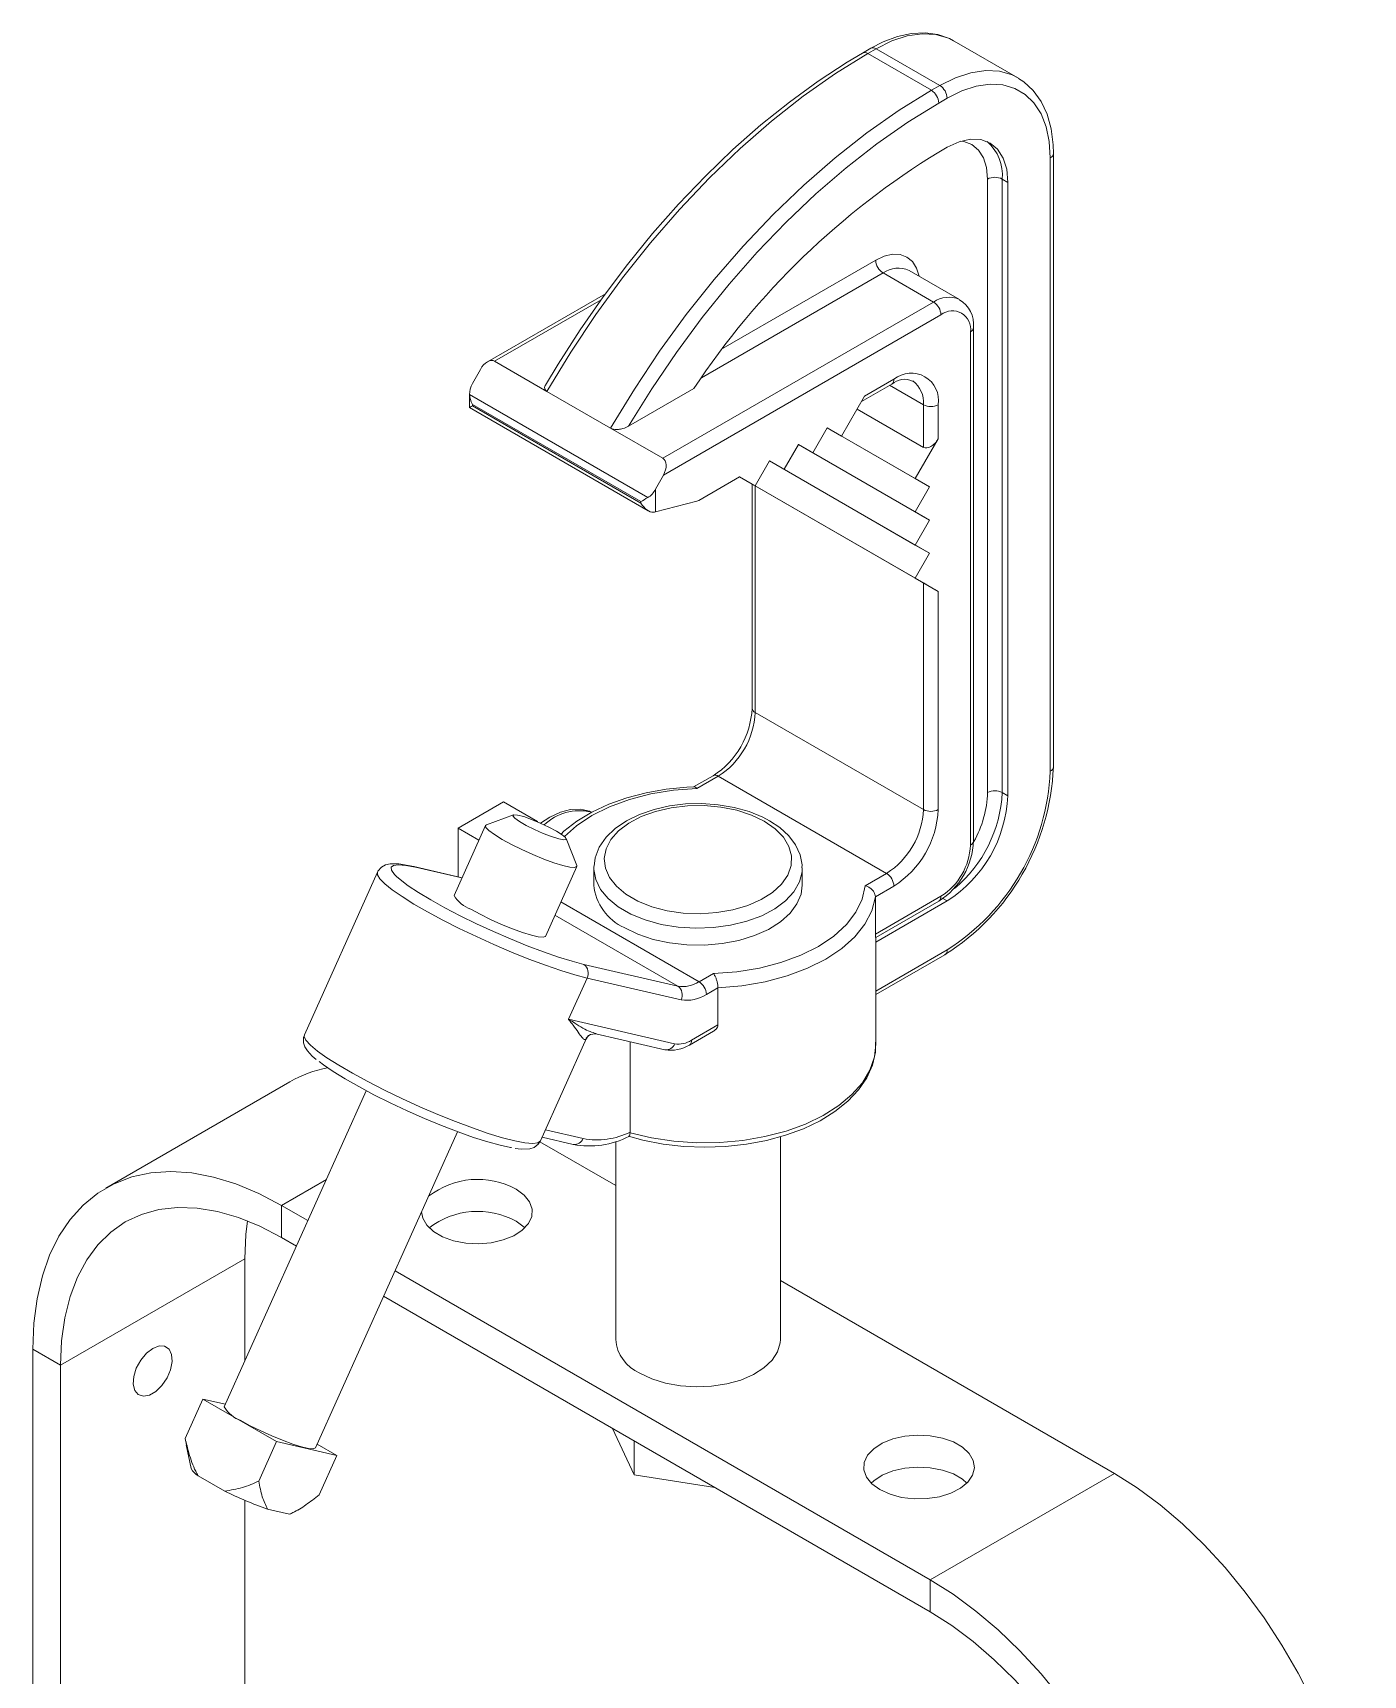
# Model space of a CAD drawing. Extents: x 2 to 136, y 1 to 99.
# Drawn here: x 98.13 to 104.52, y 90.04 to 97.92 of the extents above; entities that cross this region are included whole.
import ezdxf

# ---------------------------------------------------------------- set-up
doc = ezdxf.new("R2010")
doc.units = 0
doc.header["$MEASUREMENT"] = 0
doc.linetypes.add('SLD-Solid', pattern=[0])
doc.layers.add('OBJECT', color=7, linetype='CONTINUOUS')

msp = doc.modelspace()

# ---------------------------------------------------------------- linework, layer by layer
at = {"layer": 'OBJECT', "linetype": 'SLD-Solid', "lineweight": 15}
for p, q in [((102.1537, 97.8422), (102.1137, 97.819)), ((102.1787, 97.8397), (102.1387, 97.8166)), ((102.1387, 97.8166), (102.4441, 97.6402)), ((102.1787, 97.8397), (102.4842, 97.6633)), ((102.8592, 97.7005), (102.5537, 97.8768)), ((102.4441, 97.6402), (102.4842, 97.6633)), ((102.5195, 97.6021), (102.4795, 97.579)), ((102.4795, 97.3438), (102.5195, 97.3669)), ((103.0292, 94.3931), (103.0292, 97.3367)), ((103.0145, 94.3726), (103.0145, 97.3163)), ((102.7133, 94.2706), (102.7133, 97.2142)), ((102.784, 97.2142), (102.8109, 97.1987)), ((102.784, 97.2142), (102.784, 94.2706)), ((102.8109, 97.1987), (102.8109, 94.2551)), ((101.4452, 96.403), (102.1766, 96.8252)), ((102.212, 96.764), (101.3403, 96.2607)), ((102.212, 96.764), (102.4545, 96.6239)), ((102.5795, 96.6363), (102.3369, 96.7763)), ((100.8801, 96.6643), (100.3138, 96.3374)), ((100.8591, 96.6353), (100.3485, 96.3405)), ((101.156, 95.8743), (102.4545, 96.6239)), ((102.4898, 96.5627), (101.1582, 95.794)), ((102.6313, 94.0175), (102.6313, 96.481)), ((102.6459, 94.0379), (102.6459, 96.5014)), ((100.3485, 96.3405), (100.5995, 96.1956)), ((100.28, 96.3009), (100.2427, 96.2335)), ((102.1082, 96.1467), (102.2539, 96.2308)), ((102.1229, 96.172), (102.2643, 96.2537)), ((100.228, 96.1823), (100.228, 96.1175)), ((100.228, 96.1805), (101.0839, 95.6864)), ((100.5995, 96.1956), (100.905, 96.0193)), ((101.304, 96.2088), (100.9909, 96.0281)), ((102.0125, 95.981), (102.1229, 96.172)), ((102.2435, 96.2248), (102.4057, 96.1312)), ((100.228, 96.1175), (101.0855, 95.6225)), ((101.0502, 95.6669), (100.2427, 96.133)), ((100.2427, 96.133), (100.2427, 96.126)), ((100.2427, 96.126), (101.0502, 95.6598)), ((102.4057, 95.927), (102.0875, 96.1107)), ((102.4057, 95.927), (102.4057, 96.1312)), ((102.4764, 96.1312), (102.4764, 95.9679)), ((101.156, 95.8743), (100.905, 96.0193)), ((101.8747, 95.9014), (101.9436, 96.0208)), ((101.9436, 96.0208), (102.0125, 95.981)), ((102.0125, 95.981), (101.9436, 96.0208)), ((102.3661, 95.7768), (101.9436, 96.0207)), ((102.435, 95.737), (101.9436, 96.0207)), ((101.7368, 95.8218), (101.8057, 95.9412)), ((101.8057, 95.9412), (101.8747, 95.9014)), ((101.8747, 95.9014), (101.8057, 95.9412)), ((102.3661, 95.6176), (101.8057, 95.9411)), ((102.435, 95.5778), (101.8057, 95.9411)), ((102.4764, 95.9679), (102.3661, 95.7768)), ((101.5989, 95.7422), (101.6678, 95.8616)), ((101.6678, 95.8616), (101.7368, 95.8218)), ((101.7368, 95.8218), (101.6678, 95.8616)), ((102.3661, 95.4583), (101.6678, 95.8615)), ((102.435, 95.4185), (101.6678, 95.8615)), ((101.1209, 95.7265), (101.1582, 95.794)), ((101.5239, 95.7854), (101.328, 95.6723)), ((102.3661, 95.2991), (101.5238, 95.7854)), ((101.5835, 95.7509), (101.5238, 95.7854)), ((101.5239, 95.7854), (101.5989, 95.7422)), ((101.5989, 95.7422), (101.5239, 95.7854)), ((102.3661, 95.7768), (102.435, 95.737)), ((101.1209, 95.7265), (101.1209, 95.6174)), ((101.5835, 95.7509), (101.5835, 94.6752)), ((102.4057, 95.2762), (101.5982, 95.7424)), ((101.5982, 95.7424), (101.5982, 94.6548)), ((102.435, 95.737), (102.3661, 95.6176)), ((101.0502, 95.6598), (101.0502, 95.6669)), ((101.3186, 95.6684), (101.1209, 95.6174)), ((102.3661, 95.6176), (102.435, 95.5778)), ((102.435, 95.5778), (102.3661, 95.4583)), ((102.3661, 95.4583), (102.435, 95.4185)), ((102.435, 95.4185), (102.3661, 95.2991)), ((102.3661, 95.2991), (102.4764, 95.2354)), ((102.4057, 94.1886), (102.4057, 95.2762)), ((102.4764, 95.2354), (102.4764, 94.1886)), ((101.5982, 94.6548), (102.4057, 94.1886)), ((101.3964, 94.3511), (101.3033, 94.2973)), ((101.4214, 94.3486), (101.3189, 94.2894)), ((101.4214, 94.3486), (102.2289, 93.8824)), ((102.784, 94.2706), (102.8109, 94.2551)), ((100.1732, 94.0999), (100.391, 94.2256)), ((100.391, 94.2256), (100.5536, 94.1317)), ((100.3045, 94.1121), (100.154, 93.7771)), ((100.1732, 94.0999), (100.2731, 94.0422)), ((100.1732, 93.8661), (100.1732, 94.0999)), ((100.4387, 94.1634), (100.3087, 94.1155)), ((100.5521, 94.1308), (100.5536, 94.1317)), ((100.5536, 94.1317), (100.5536, 94.1302)), ((100.7421, 93.9209), (100.6915, 94.0499)), ((99.7862, 93.888), (99.4357, 93.1078)), ((100.192, 93.8617), (99.9602, 93.9154)), ((100.1914, 93.8604), (99.9692, 93.9118)), ((100.5919, 93.5804), (100.7423, 93.9154)), ((100.8242, 93.908), (100.8244, 93.9159)), ((100.8242, 93.908), (100.8242, 93.8263)), ((101.8242, 93.8263), (101.8242, 93.908)), ((102.1265, 93.8233), (102.2289, 93.8824)), ((102.2643, 93.8212), (102.1752, 93.7697)), ((100.6661, 93.7457), (101.3291, 93.3629)), ((102.1752, 93.5909), (102.4898, 93.7726)), ((102.1752, 93.7697), (102.1752, 93.5909)), ((102.1767, 93.5749), (102.4795, 93.7497)), ((102.5195, 93.7505), (102.1775, 93.553)), ((102.4989, 93.7624), (102.5195, 93.7505)), ((100.6375, 93.682), (101.2277, 93.3413)), ((102.1775, 93.0622), (102.1775, 93.5753)), ((102.1775, 93.3179), (102.5195, 93.5153)), ((102.1775, 93.3009), (102.5092, 93.4924)), ((100.7767, 93.4456), (101.2277, 93.3413)), ((101.3291, 93.3629), (101.398, 93.4027)), ((100.7918, 93.3801), (100.7029, 93.1823)), ((101.2427, 93.2758), (100.7918, 93.3801)), ((101.42, 93.3338), (101.3644, 93.3017)), ((101.42, 93.155), (101.42, 93.3338)), ((100.7029, 93.1823), (101.2122, 93.0645)), ((101.2933, 93.0818), (101.42, 93.155)), ((100.5687, 92.5989), (100.7898, 93.0911)), ((100.7993, 93.1037), (100.8007, 93.1048)), ((100.8338, 93.113), (101.1656, 93.0362)), ((100.9988, 93.0748), (100.9988, 92.6413)), ((101.2829, 93.0589), (101.3978, 93.1253)), ((99.3666, 92.8829), (98.4827, 92.3726)), ((99.7329, 92.8396), (99.0516, 91.3227)), ((99.4895, 91.126), (100.1708, 92.6429)), ((100.5765, 92.6164), (100.7259, 92.5818)), ((100.5924, 92.6518), (100.7725, 92.6101)), ((101.7192, 91.6461), (101.7192, 92.6188)), ((100.9292, 92.3844), (100.565, 92.5947)), ((100.9292, 92.5965), (100.9292, 91.6461)), ((99.3266, 92.2891), (99.5414, 92.413)), ((99.4529, 92.2161), (99.3266, 92.2891)), ((99.3266, 92.2891), (99.3266, 92.1355)), ((99.3982, 92.0942), (99.3266, 92.1355)), ((98.2659, 91.523), (99.1498, 92.0333)), ((99.1498, 92.0333), (99.1498, 91.5413)), ((102.4379, 90.493), (99.8708, 91.9749)), ((103.3218, 91.0032), (101.7192, 91.9284)), ((102.4379, 90.3394), (99.816, 91.853)), ((98.133, 91.5998), (98.133, 85.8678)), ((98.2659, 91.523), (98.133, 91.5998)), ((98.2659, 91.523), (98.2659, 85.9445)), ((98.864, 91.1707), (98.949, 91.3599)), ((99.3025, 91.1558), (98.949, 91.3599)), ((98.949, 91.3599), (99.0571, 91.3349)), ((101.018, 90.9958), (100.9144, 91.2189)), ((98.8693, 91.1408), (98.892, 91.0267)), ((99.2175, 90.9666), (99.3025, 91.1558)), ((99.5921, 91.0888), (99.3025, 91.1558)), ((99.4974, 91.1435), (99.5921, 91.0888)), ((101.018, 90.9958), (101.018, 91.1591)), ((99.5071, 90.8996), (99.5921, 91.0888)), ((99.0536, 90.9186), (98.9262, 90.9921)), ((101.4045, 90.936), (101.018, 90.9958)), ((102.4379, 90.493), (103.3218, 91.0032)), ((99.1498, 90.8741), (99.1498, 86.3689)), ((99.3636, 90.8077), (99.2593, 90.8319)), ((99.3743, 90.8101), (99.408, 90.8298)), ((102.4379, 90.3394), (102.4379, 90.493))]:
    msp.add_line(p, q, dxfattribs=at)
at = {"layer": 'OBJECT', "linetype": 'SLD-Solid', "lineweight": 15, "flags": 128}
for points in [[(102.5498, 97.8773), (102.5308, 97.8887), (102.4743, 97.908), (102.4136, 97.916), (102.3492, 97.9128), (102.2818, 97.8982), (102.2124, 97.8723), (102.1537, 97.8422)], [(102.5537, 97.8768), (102.526, 97.8906), (102.4654, 97.908), (102.399, 97.9115), (102.3281, 97.9011), (102.2542, 97.877), (102.1787, 97.8397)], [(102.1137, 97.819), (102.0401, 97.7752), (101.901, 97.6843), (101.7629, 97.5838), (101.6263, 97.4741), (101.4919, 97.3556), (101.3601, 97.2289), (101.2314, 97.0944), (101.1064, 96.9527), (100.9856, 96.8044), (100.8694, 96.65), (100.7582, 96.4902), (100.6526, 96.3257), (100.5928, 96.2252)], [(102.1387, 97.8166), (101.9835, 97.7206), (101.8292, 97.6125), (101.6764, 97.4926), (101.5259, 97.3616), (101.3786, 97.2202), (101.2351, 97.069), (101.0961, 96.9089), (100.9624, 96.7406), (100.8347, 96.5651), (100.7135, 96.3831), (100.5995, 96.1956)], [(102.4842, 97.6633), (102.5597, 97.7007), (102.6336, 97.7248), (102.7045, 97.7352), (102.7709, 97.7316), (102.8315, 97.7143), (102.8619, 97.6989)], [(103.0145, 97.3163), (103.0095, 97.3947), (102.9945, 97.4657), (102.9698, 97.5279), (102.9359, 97.5799), (102.8936, 97.6208), (102.8437, 97.6496), (102.7871, 97.6659), (102.7252, 97.6692), (102.659, 97.6595), (102.59, 97.637), (102.5195, 97.6021)], [(103.0292, 97.3367), (103.0279, 97.3791), (103.0181, 97.4553), (102.9988, 97.5252), (102.9702, 97.5872), (102.9327, 97.6398), (102.8877, 97.6817), (102.8615, 97.6973)], [(100.905, 96.0193), (101.019, 96.2067), (101.1401, 96.3887), (101.2679, 96.5643), (101.4016, 96.7326), (101.5405, 96.8927), (101.6841, 97.0438), (101.8314, 97.1853), (101.9819, 97.3162), (102.1346, 97.4361), (102.289, 97.5443), (102.4441, 97.6402)], [(102.4795, 97.579), (102.3301, 97.4868), (102.1815, 97.383), (102.0343, 97.2681), (101.8892, 97.1428), (101.747, 97.0076), (101.6084, 96.8631), (101.4739, 96.7101), (101.3444, 96.5493), (101.2203, 96.3815), (101.1023, 96.2075), (100.9909, 96.0281)], [(102.5195, 97.3669), (102.5764, 97.3933), (102.631, 97.4057), (102.6814, 97.4037), (102.7255, 97.3873), (102.7618, 97.3573), (102.7887, 97.3147), (102.8053, 97.2611), (102.8109, 97.1987)], [(102.7133, 97.2142), (102.7084, 97.2691), (102.6938, 97.3161), (102.6702, 97.3535), (102.6383, 97.38), (102.5995, 97.3943), (102.5856, 97.3963)], [(102.1766, 96.8252), (102.218, 96.8444), (102.2578, 96.8534), (102.2945, 96.8519), (102.3266, 96.84), (102.353, 96.8181), (102.3726, 96.7871), (102.3845, 96.7489)], [(101.3064, 94.298), (101.2713, 94.2964), (101.172, 94.2864), (101.0753, 94.2692), (100.9828, 94.245), (100.8958, 94.2141), (100.8156, 94.1768), (100.7434, 94.1334), (100.6804, 94.0845), (100.6675, 94.0713)], [(101.3189, 94.2894), (101.207, 94.2813), (101.0984, 94.2639), (100.9953, 94.2374), (100.9001, 94.2025), (100.8147, 94.16), (100.741, 94.1107), (100.6838, 94.0591)], [(100.8133, 94.1754), (100.8038, 94.1804), (100.7597, 94.1902), (100.7129, 94.1889), (100.6637, 94.1765), (100.6128, 94.153), (100.5688, 94.1232)], [(101.6674, 94.1349), (101.6353, 94.1519), (101.5693, 94.1789), (101.4975, 94.199), (101.4215, 94.212), (101.3433, 94.2175), (101.2646, 94.2156), (101.1873, 94.2062), (101.1133, 94.1895), (101.0442, 94.1658), (100.9817, 94.1354), (100.9274, 94.0985), (100.8829, 94.0557), (100.8501, 94.0081), (100.8304, 93.9576), (100.8255, 93.9175)], [(101.6424, 94.1325), (101.5804, 94.1623), (101.5103, 94.1853), (101.4341, 94.2007), (101.3545, 94.208), (101.2738, 94.2069), (101.1948, 94.1976), (101.1199, 94.1802), (101.0516, 94.1555), (100.992, 94.124), (100.9432, 94.087), (100.9065, 94.0455), (100.8833, 94.0009), (100.8743, 93.9546), (100.8797, 93.9081), (100.8994, 93.863), (100.9328, 93.8206), (100.9787, 93.7823), (101.0358, 93.7494), (101.1021, 93.7228), (101.1756, 93.7036), (101.2538, 93.6922), (101.3343, 93.6891), (101.4144, 93.6943), (101.4917, 93.7077), (101.5636, 93.7288), (101.6278, 93.757), (101.6822, 93.7914), (101.7251, 93.8308), (101.7552, 93.8741), (101.7714, 93.9197), (101.7732, 93.9663), (101.7605, 94.0123), (101.7339, 94.0562), (101.6941, 94.0967), (101.6424, 94.1325)], [(100.7421, 93.9209), (100.742, 93.9148), (100.7314, 93.9107), (100.7086, 93.9126), (100.6751, 93.9204), (100.6328, 93.9335), (100.5841, 93.9514), (100.5319, 93.9728), (100.4792, 93.9967), (100.429, 94.0215), (100.3844, 94.0459), (100.3478, 94.0684), (100.3214, 94.0877), (100.3068, 94.1028), (100.3048, 94.1126), (100.3087, 94.1155)], [(100.645, 94.0853), (100.6085, 94.1049), (100.5671, 94.1243), (100.5254, 94.1416), (100.4879, 94.1548), (100.4586, 94.1625), (100.4407, 94.1639), (100.4362, 94.1588), (100.4455, 94.1477), (100.4677, 94.1319), (100.5003, 94.1131), (100.5398, 94.0933), (100.5819, 94.0747), (100.622, 94.0592), (100.6559, 94.0486), (100.6798, 94.044), (100.6912, 94.0459), (100.6888, 94.0541), (100.6728, 94.0677), (100.645, 94.0853)], [(101.8229, 93.9097), (101.8236, 93.9232), (101.8137, 93.9723), (101.7922, 94.0188), (101.7596, 94.0623), (101.716, 94.1024), (101.6674, 94.1349)], [(100.7918, 93.3801), (100.7332, 93.3953), (100.6662, 93.4159), (100.5922, 93.4413), (100.5128, 93.471), (100.4299, 93.5043), (100.3452, 93.5406), (100.2607, 93.5789), (100.1782, 93.6184), (100.0997, 93.6583), (100.0268, 93.6976), (99.9611, 93.7355), (99.9043, 93.7711), (99.8574, 93.8036), (99.8216, 93.8324), (99.7976, 93.8567), (99.7861, 93.876), (99.7862, 93.888)], [(99.9602, 93.9154), (99.9341, 93.921), (99.8885, 93.9278), (99.8478, 93.9279), (99.8252, 93.9228), (99.805, 93.9118), (99.7884, 93.8925), (99.7866, 93.886)], [(99.9692, 93.9118), (99.9224, 93.9209), (99.8867, 93.924), (99.863, 93.9211), (99.8519, 93.9123), (99.8536, 93.8976), (99.868, 93.8776), (99.8778, 93.8677)], [(99.8778, 93.8677), (99.8949, 93.8527), (99.9336, 93.8235), (99.9831, 93.7907), (100.0422, 93.7552), (100.1094, 93.7178), (100.1831, 93.6794), (100.2615, 93.6411), (100.3427, 93.6036), (100.4246, 93.568), (100.5052, 93.5351), (100.5825, 93.5058), (100.6547, 93.4807), (100.72, 93.4605), (100.7767, 93.4456)], [(99.9601, 93.9154), (99.9619, 93.9149), (99.9692, 93.9118)], [(101.8242, 93.9094), (101.8232, 93.8896), (101.8106, 93.8412), (101.7841, 93.7947), (101.7443, 93.7514), (101.6924, 93.7127), (101.63, 93.6796), (101.5587, 93.653), (101.4807, 93.6338), (101.3982, 93.6225), (101.3136, 93.6194), (101.2292, 93.6246), (101.1476, 93.6379), (101.0711, 93.659), (101.0019, 93.6873), (100.9419, 93.7219), (100.8929, 93.7619), (100.8564, 93.806), (100.8333, 93.8531), (100.8243, 93.9018), (100.8242, 93.908)], [(100.9706, 93.6222), (101.0355, 93.5906), (101.1086, 93.5659), (101.1879, 93.5486), (101.2712, 93.5393), (101.356, 93.5382), (101.4399, 93.5455), (101.5204, 93.5608), (101.5953, 93.5838), (101.6624, 93.6137), (101.7198, 93.6498), (101.7658, 93.6909), (101.799, 93.7359), (101.8187, 93.7836), (101.8242, 93.8263)], [(101.398, 93.4027), (101.5099, 93.4109), (101.6186, 93.4283), (101.7216, 93.4548), (101.8169, 93.4896), (101.9022, 93.5322), (101.9759, 93.5815), (102.0363, 93.6365), (102.0822, 93.696), (102.1124, 93.7587), (102.1265, 93.8233)], [(100.2339, 93.7109), (100.2786, 93.6865), (100.3287, 93.6617), (100.3814, 93.6378), (100.4336, 93.6164), (100.4823, 93.5985), (100.5246, 93.5853), (100.5581, 93.5776), (100.5809, 93.5757), (100.5916, 93.5798), (100.5919, 93.5804)], [(102.1752, 93.7697), (102.1582, 93.7034), (102.1252, 93.639), (102.0767, 93.578), (102.0137, 93.5216), (101.9376, 93.471), (101.8498, 93.427), (101.7521, 93.3907), (101.6464, 93.3627), (101.535, 93.3436), (101.42, 93.3338)], [(99.4369, 93.1068), (99.4315, 93.0947), (99.4314, 93.0701), (99.4381, 93.05), (99.4504, 93.0304), (99.4736, 93.0052), (99.4918, 92.99)], [(99.4357, 93.1078), (99.4347, 93.1002), (99.443, 93.0819), (99.4644, 93.0583), (99.4983, 93.0299), (99.544, 92.9974), (99.6004, 92.9615), (99.6661, 92.9231), (99.7397, 92.8831), (99.8194, 92.8424), (99.9033, 92.8019), (99.9896, 92.7627), (100.0761, 92.7255), (100.161, 92.6914), (100.2421, 92.661), (100.3176, 92.6351), (100.3858, 92.6143), (100.4451, 92.599), (100.494, 92.5897), (100.5314, 92.5866), (100.5565, 92.5896), (100.5687, 92.5989), (100.5687, 92.5989)], [(100.7898, 93.0911), (100.7896, 93.0908), (100.7859, 93.0861)], [(100.7909, 93.0906), (100.7962, 93.1008), (100.7993, 93.1038)], [(100.8012, 93.104), (100.808, 93.1093), (100.8303, 93.1133), (100.8346, 93.1121)], [(100.9904, 92.6209), (101.0603, 92.6016), (101.1565, 92.5833), (101.2556, 92.5721), (101.3563, 92.5683), (101.4569, 92.5718), (101.5561, 92.5826), (101.6524, 92.6006), (101.7444, 92.6256), (101.8306, 92.6573), (101.91, 92.6953), (101.9812, 92.7393), (102.043, 92.7888), (102.0943, 92.8432), (102.1339, 92.9015), (102.161, 92.9624), (102.1752, 93.0247), (102.1762, 93.0725)], [(100.9986, 92.6375), (101.1013, 92.6133), (101.2087, 92.5974), (101.3188, 92.59), (101.4297, 92.5912), (101.5393, 92.6011), (101.6455, 92.6194), (101.7465, 92.6458), (101.8404, 92.6799), (101.9254, 92.721), (102, 92.7683), (102.0629, 92.8211), (102.1129, 92.8782), (102.149, 92.9387), (102.1707, 93.0015), (102.1775, 93.0622)], [(100.4299, 92.5664), (100.4242, 92.5673), (100.3748, 92.5777), (100.3155, 92.5939), (100.2477, 92.6155), (100.1732, 92.642), (100.094, 92.6727), (100.0118, 92.7067), (99.929, 92.7434), (99.8475, 92.7816), (99.7693, 92.8206), (99.6966, 92.8592), (99.631, 92.8965), (99.5742, 92.9317), (99.5278, 92.9637), (99.5066, 92.98)], [(100.4476, 92.562), (100.4758, 92.5585), (100.5166, 92.5605), (100.5386, 92.5679), (100.5578, 92.5824), (100.5671, 92.5982)], [(99.3266, 92.2891), (99.2165, 92.3468), (99.1073, 92.3922), (99, 92.425), (98.8954, 92.4449), (98.7946, 92.4517), (98.6983, 92.4453), (98.6073, 92.4259), (98.5225, 92.3935), (98.4445, 92.3485), (98.3741, 92.2912), (98.3118, 92.2222), (98.2581, 92.1419), (98.2136, 92.0512), (98.1786, 91.9507), (98.1533, 91.8413), (98.1381, 91.724), (98.133, 91.5998)], [(99.998, 92.2584), (100.0035, 92.2274), (100.0229, 92.1937), (100.0553, 92.1634), (100.0988, 92.1382), (100.1513, 92.1195), (100.2098, 92.1083), (100.2712, 92.1052), (100.3322, 92.1104), (100.3895, 92.1235), (100.44, 92.1439), (100.481, 92.1705), (100.5103, 92.2019), (100.5262, 92.2362), (100.528, 92.2718), (100.5155, 92.3067), (100.4895, 92.3389), (100.4513, 92.3668), (100.4513, 92.3668)], [(99.3266, 92.1355), (99.2226, 92.1897), (99.1197, 92.2315), (99.0187, 92.2605), (98.9207, 92.2766), (98.8266, 92.2796), (98.7373, 92.2693), (98.6537, 92.246), (98.5766, 92.2098), (98.5067, 92.1611), (98.4447, 92.1003), (98.3912, 92.0281), (98.3467, 91.9451), (98.3116, 91.8522), (98.2863, 91.7502), (98.2711, 91.6401), (98.2659, 91.523)], [(99.1626, 92.2155), (99.1549, 92.1504), (99.1498, 92.0333)], [(100.4933, 92.1817), (100.4895, 92.1854), (100.4513, 92.2133)], [(98.7079, 91.603), (98.7383, 91.6147), (98.7654, 91.6134), (98.7863, 91.5993), (98.7987, 91.5738), (98.8013, 91.5398), (98.7937, 91.5009), (98.7768, 91.4613), (98.7525, 91.4254), (98.7233, 91.397), (98.6925, 91.3792), (98.6633, 91.3739), (98.639, 91.3818), (98.6221, 91.4018), (98.6145, 91.432), (98.6171, 91.469), (98.6294, 91.5087), (98.6503, 91.547), (98.6775, 91.5796), (98.7079, 91.603)], [(101.7192, 91.6461), (101.7182, 91.6299), (101.7057, 91.5871), (101.6795, 91.5465), (101.6404, 91.5095), (101.5899, 91.4774), (101.5298, 91.4514), (101.4622, 91.4325), (101.3897, 91.4213), (101.3148, 91.4182), (101.2402, 91.4233), (101.1687, 91.4365), (101.1028, 91.4573), (101.0449, 91.4849)], [(99.4895, 91.126), (99.4892, 91.1255), (99.4785, 91.1213), (99.4558, 91.1232), (99.4223, 91.131), (99.3799, 91.1441), (99.3313, 91.162), (99.279, 91.1834), (99.2263, 91.2073), (99.1762, 91.2321), (99.1315, 91.2565)], [(102.1971, 90.9255), (102.2455, 90.9034), (102.3013, 90.8883), (102.3617, 90.8811), (102.4233, 90.8822), (102.4829, 90.8914), (102.5371, 90.9083), (102.5832, 90.9319), (102.6185, 90.9611), (102.6413, 90.9942), (102.6502, 91.0294), (102.6449, 91.0648), (102.6255, 91.0986), (102.5931, 91.1289), (102.5495, 91.1541), (102.497, 91.1727), (102.4385, 91.1839), (102.3771, 91.187), (102.3161, 91.1819), (102.2588, 91.1687), (102.2083, 91.1483), (102.1674, 91.1217), (102.1381, 91.0904), (102.1221, 91.056), (102.1204, 91.0205), (102.1328, 90.9856), (102.1589, 90.9534), (102.1971, 90.9255)], [(102.6146, 90.9571), (102.5931, 90.9754), (102.5495, 91.0005), (102.497, 91.0192), (102.4385, 91.0304), (102.3771, 91.0335), (102.3161, 91.0284), (102.2588, 91.0152), (102.2083, 90.9948), (102.1674, 90.9682), (102.155, 90.9571)], [(104.5154, 88.9358), (104.5103, 89.066), (104.495, 89.2008), (104.4698, 89.3393), (104.4348, 89.4803), (104.3902, 89.6225), (104.3366, 89.7646), (104.2743, 89.9056), (104.2038, 90.0442), (104.1259, 90.1793), (104.0411, 90.3096), (103.9501, 90.434), (103.8538, 90.5516), (103.7529, 90.6612), (103.6484, 90.762), (103.5411, 90.8531), (103.4319, 90.9338), (103.3218, 91.0032)], [(99.3636, 90.8077), (99.3711, 90.8088), (99.3743, 90.8101)], [(103.6315, 88.4256), (103.6264, 88.5557), (103.6111, 88.6906), (103.5859, 88.8291), (103.5509, 88.97), (103.5063, 89.1122), (103.4527, 89.2544), (103.3904, 89.3954), (103.32, 89.534), (103.242, 89.669), (103.1572, 89.7993), (103.0662, 89.9238), (102.9699, 90.0413), (102.869, 90.151), (102.7645, 90.2518), (102.6572, 90.3429), (102.548, 90.4235), (102.4379, 90.493)], [(103.4985, 88.5023), (103.4934, 88.6253), (103.4782, 88.753), (103.4529, 88.8842), (103.4178, 89.0177), (103.3733, 89.152), (103.3198, 89.286), (103.2578, 89.4183), (103.1879, 89.5477), (103.1107, 89.673), (103.0271, 89.7929), (102.9379, 89.9062), (102.8438, 90.0119), (102.7458, 90.109), (102.6448, 90.1965), (102.5418, 90.2735), (102.4379, 90.3394)]]:
    msp.add_lwpolyline(points, dxfattribs=at)
at = {"layer": 'OBJECT', "linetype": 'SLD-Solid', "lineweight": 15}
for centre, radius, start, end in [((102.124, 97.7961), 0.0252, 54.38664, 114.28724), ((102.1641, 97.8192), 0.0252, 54.3842, 114.30558), ((102.4428, 97.5986), 0.0768, 2.60629, 57.39381), ((102.4027, 97.5755), 0.0768, 2.60629, 57.39381), ((104.4448, 94.1322), 3.7653, 121.46436, 146.52934), ((102.5712, 97.2333), 0.2136, 354.86646, 48.90158), ((103.0041, 97.3392), 0.0251, 294.37612, 354.28948), ((102.7486, 97.146), 0.0769, 62.60983, 117.39017), ((102.2534, 96.8287), 0.0768, 182.60629, 237.39381), ((102.2852, 96.6617), 0.1257, 65.69392, 125.61716), ((102.5278, 96.5214), 0.126, 66.10004, 125.5818), ((102.4131, 96.5592), 0.0768, 2.60451, 57.39561), ((102.51, 96.5168), 0.1368, 353.55766, 60.15471), ((102.5451, 96.495), 0.0873, 350.78589, 129.20369), ((102.6221, 96.5031), 0.0239, 292.60295, 356.09252), ((102.2392, 96.2512), 0.0252, 305.69195, 5.61974), ((102.3146, 96.161), 0.0925, 65.01299, 131.02769), ((102.3471, 96.1521), 0.131, 350.78618, 129.20338), ((102.2804, 96.1435), 0.1259, 354.392, 54.16254), ((102.4411, 96.1994), 0.0769, 242.6096, 297.39037), ((101.3087, 95.7051), 0.038, 285.06812, 300.5404), ((101.1786, 94.6929), 0.4053, 302.50256, 357.49787), ((101.2144, 94.6722), 0.3842, 302.60548, 357.39457), ((101.6086, 94.6777), 0.0251, 185.69464, 245.62558), ((101.407, 94.3301), 0.0235, 52.04205, 116.66127), ((101.9121, 94.4376), 1.1179, 302.28164, 357.71823), ((101.944, 94.4191), 1.0715, 302.48732, 357.51266), ((103.0041, 94.3956), 0.0251, 294.375, 354.30484), ((102.1386, 94.304), 0.6463, 310.16767, 357.03623), ((102.1969, 94.2876), 0.5167, 330.73618, 358.11479), ((102.7486, 94.2024), 0.0769, 62.60983, 117.39017), ((100.7567, 93.9352), 0.2481, 77.49367, 133.36893), ((102.0219, 94.2061), 0.3842, 302.60548, 357.39457), ((102.0158, 94.2096), 0.461, 302.60552, 357.3945), ((102.4411, 94.2568), 0.0769, 242.6096, 297.39037), ((102.1784, 94.2839), 0.6332, 302.60541, 357.39454), ((102.2921, 94.0501), 0.354, 301.95975, 358.0398), ((102.6209, 94.0404), 0.0251, 294.37473, 354.30518), ((102.3242, 94.0315), 0.3074, 302.60556, 357.39443), ((102.1875, 93.8177), 0.0768, 2.60498, 57.39514), ((101.0751, 93.8518), 0.2522, 185.79579, 245.52436), ((100.2809, 93.8489), 0.1458, 209.53206, 251.21113), ((102.4659, 93.7696), 0.0241, 304.22699, 7.0847), ((102.4945, 93.5129), 0.0252, 305.70867, 5.61885), ((100.7462, 93.4041), 0.0515, 332.19842, 53.70297), ((101.2506, 93.4824), 0.1429, 260.76828, 303.30129), ((101.1972, 93.2998), 0.0515, 332.19856, 53.70273), ((101.2877, 93.2982), 0.0768, 2.60498, 57.39514), ((101.2703, 93.4451), 0.1715, 260.76854, 303.3012), ((100.8304, 93.0661), 0.0489, 129.6224, 155.83395), ((101.2305, 93.1774), 0.1143, 260.76825, 303.30105), ((101.2683, 93.0794), 0.0252, 305.70737, 5.619), ((101.1712, 93.0795), 0.0437, 262.60565, 339.91772), ((101.1949, 93.1991), 0.1655, 259.77235, 302.12278), ((99.6561, 92.3786), 0.5815, 100.79414, 119.86288), ((100.8029, 92.9903), 0.4157, 259.32094, 297.19222), ((100.7315, 92.6251), 0.0437, 262.60565, 339.91772), ((100.8387, 92.9669), 0.3629, 259.49257, 296.19211), ((100.267, 92.0315), 0.3826, 61.22115, 127.96911), ((100.2668, 91.8764), 0.3841, 61.29659, 127.36559), ((101.1191, 91.6602), 0.1904, 184.25131, 247.06883), ((99.1785, 91.3946), 0.1458, 209.53216, 251.21116), ((98.9636, 91.0633), 0.0804, 207.04861, 242.30587), ((99.8166, 92.4414), 1.7033, 243.38724, 250.90341)]:
    msp.add_arc(centre, radius, start, end, dxfattribs=at)
for centre, major_axis, ratio, start_param, end_param in [((100.3153, 96.2805), (0.0326, 0.0603), 0.595383, 6.266291, 7.837087), ((100.278, 96.2131), (0.0348, 0.0642), 0.558702, 1.555919, 2.373106), ((100.278, 96.1534), (-0.0354, 0.0612), 0.577335, 0.817147, 1.570756), ((100.278, 96.1464), (0.05, 0.0289), 0.00007, 2.356154, 3.141633), ((102.4411, 95.9883), (0.0354, 0.0612), 0.577335, 3.141633, 4.71243), ((101.1228, 95.8144), (0.0326, 0.0603), 0.595383, 4.695495, 6.266291), ((101.0855, 95.6873), (0.05, 0.0289), 0.00007, 1.602545, 2.356154), ((101.0855, 95.7469), (0.0348, 0.0642), 0.558702, 3.880325, 4.697512), ((101.6335, 95.722), (0.05, -0.0289), 0.00007, 2.356235, 3.141633), ((101.0855, 95.6802), (-0.0354, 0.0612), 0.577335, 1.570756, 2.871515), ((101.0855, 95.6378), (0.0498, -0.0096), 0.40502, 5.305495, 5.575531), ((102.4411, 95.2558), (0.05, -0.0289), 0.00007, 0.785439, 2.356235)]:
    msp.add_ellipse(centre, major_axis=major_axis, ratio=ratio, start_param=start_param, end_param=end_param, dxfattribs=at)
for points, knots in [([(100.5995, 96.1956), (100.5967, 96.1976), (100.5911, 96.2017), (100.5878, 96.2103), (100.588, 96.2184), (100.5919, 96.2233), (100.5932, 96.2249)], [0, 0, 0, 0, 0.244481, 0.487819, 0.830943, 1, 1, 1, 1]), ([(100.9909, 96.0281), (100.9823, 96.0239), (100.9678, 96.0169), (100.944, 96.0127), (100.9263, 96.0127), (100.9133, 96.0152), (100.9074, 96.0181), (100.905, 96.0193)], [0, 0, 0, 0, 0.350281, 0.585229, 0.760499, 0.899707, 1, 1, 1, 1]), ([(101.3064, 94.2982), (101.3085, 94.2977), (101.3124, 94.2969), (101.3168, 94.2922), (101.3189, 94.2895), (101.3189, 94.2894)], [0, 0, 0, 0, 0.530267, 0.989367, 1, 1, 1, 1]), ([(102.1752, 93.7697), (102.1747, 93.7742), (102.1737, 93.7833), (102.1661, 93.797), (102.1548, 93.8092), (102.1411, 93.8183), (102.1312, 93.8221), (102.1266, 93.8232), (102.1265, 93.8233)], [0, 0, 0, 0, 0.197777, 0.395365, 0.598087, 0.812873, 0.995764, 1, 1, 1, 1]), ([(102.1765, 93.5754), (102.1765, 93.5751), (102.1762, 93.5741), (102.1757, 93.5769), (102.1752, 93.5826), (102.1752, 93.5884), (102.1752, 93.5909)], [0, 0, 0, 0, 0.097442, 0.481141, 0.777167, 1, 1, 1, 1]), ([(101.42, 93.3338), (101.4198, 93.3385), (101.4193, 93.3478), (101.4159, 93.3639), (101.4107, 93.3797), (101.4045, 93.3931), (101.4001, 93.4), (101.3981, 93.4027), (101.398, 93.4027)], [0, 0, 0, 0, 0.197777, 0.395365, 0.598087, 0.812873, 0.995764, 1, 1, 1, 1]), ([(100.7859, 93.0861), (100.7833, 93.0853), (100.778, 93.0838), (100.7667, 93.0962), (100.7501, 93.119), (100.7283, 93.1497), (100.7111, 93.1722), (100.7031, 93.1822), (100.7029, 93.1823)], [0, 0, 0, 0, 0.172666, 0.350563, 0.584724, 0.823545, 0.997249, 1, 1, 1, 1]), ([(100.8354, 93.1149), (100.8259, 93.1171), (100.7959, 93.124), (100.751, 93.153), (100.7137, 93.1757), (100.7031, 93.1822), (100.7029, 93.1823)], [0, 0, 0, 0, 0.25389, 0.796598, 0.996747, 1, 1, 1, 1]), ([(101.42, 93.155), (101.4195, 93.1515), (101.4185, 93.1444), (101.4106, 93.1338), (101.4025, 93.1285), (101.3977, 93.1254)], [0, 0, 0, 0, 0.295943, 0.590033, 1, 1, 1, 1]), ([(100.9986, 92.6375), (100.9981, 92.6339), (100.997, 92.6267), (100.9949, 92.6214), (100.9933, 92.6209), (100.9928, 92.6207)], [0, 0, 0, 0, 0.389877, 0.778219, 1, 1, 1, 1]), ([(98.864, 91.1707), (98.8697, 91.147), (98.8828, 91.0929), (98.9035, 91.0324), (98.9221, 90.9993), (98.9262, 90.9921)], [0, 0, 0, 0, 0.37695, 0.863751, 1, 1, 1, 1]), ([(99.0536, 90.9186), (99.0822, 90.9229), (99.1378, 90.9312), (99.1915, 90.955), (99.2175, 90.9666)], [0, 0, 0, 0, 0.515407, 1, 1, 1, 1]), ([(99.2175, 90.9666), (99.2219, 90.9406), (99.2304, 90.8906), (99.2499, 90.8509), (99.2593, 90.8319)], [0, 0, 0, 0, 0.519495, 1, 1, 1, 1]), ([(99.3636, 90.8077), (99.3692, 90.8101), (99.3956, 90.8212), (99.4441, 90.8514), (99.486, 90.8834), (99.5071, 90.8996)], [0, 0, 0, 0, 0.116886, 0.553885, 1, 1, 1, 1])]:
    msp.add_open_spline(points, degree=3, knots=knots, dxfattribs=at)
for points in [[(100.9988, 92.6413), (100.9986, 92.6375)], [(98.8709, 91.1384), (98.864, 91.1707)]]:
    msp.add_open_spline(points, degree=1, dxfattribs=at)

doc.saveas('drawing.dxf')
